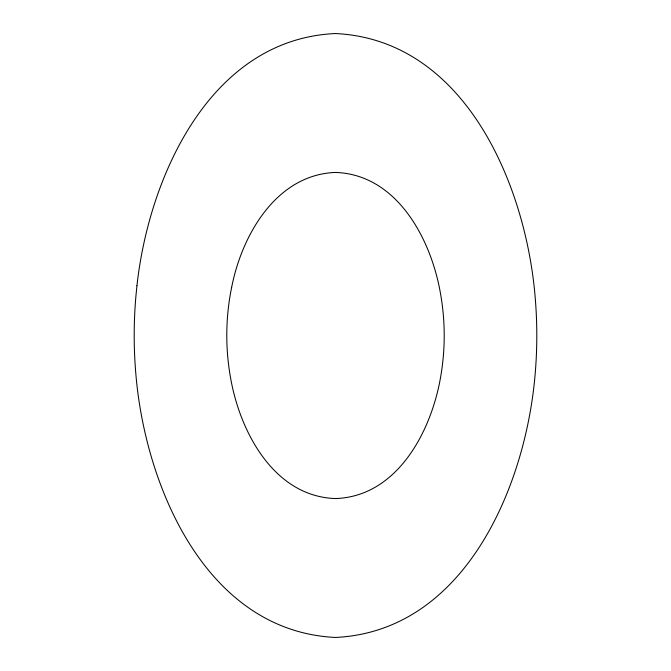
<?xml version="1.0" encoding="UTF-8"?>
<svg xmlns="http://www.w3.org/2000/svg" width="671" height="671" viewBox="0 0 671 671"><rect width="100%" height="100%" fill="white"/><g stroke="black" fill="none" stroke-linecap="round" stroke-linejoin="round"><path stroke-width="1.01" d="M136.951 285.703L135.961 295.634A451.382 451.382 0 0 0 135.97 375.366C145.599 486.945 206.291 631.243 335.5 637.45C464.718 631.243 525.385 486.945 535.039 375.366A451.382 451.382 0 0 0 535.03 295.634C525.401 184.055 464.709 39.757 335.5 33.55C210.082 39.077 148.761 177.152 136.951 285.703M231.654 287.322L230.623 292.615A240.403 240.403 0 0 0 230.665 378.377C240.075 431.939 273.969 496.532 335.5 498.553C397.064 496.532 430.866 431.931 440.377 378.385A240.403 240.403 0 0 0 440.335 292.623C430.925 239.061 397.031 174.468 335.5 172.447C276.259 174.586 241.795 235.227 231.654 287.322"/></g></svg>
